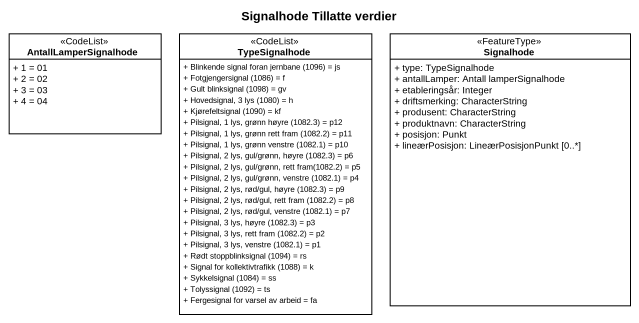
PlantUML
@startuml
title Signalhode Tillatte verdier
hide circle
hide empty members
skinparam classAttributeIconSize 0
class AntallLamperSignalhode <<CodeList>> {
  + 1 = 01
  + 2 = 02
  + 3 = 03
  + 4 = 04
}
class TypeSignalhode <<CodeList>> {
  {field} + Blinkende signal foran jernbane (1096) = js
  {field} + Fotgjengersignal (1086) = f
  {field} + Gult blinksignal (1098) = gv
  {field} + Hovedsignal, 3 lys (1080) = h
  {field} + Kjørefeltsignal (1090) = kf
  {field} + Pilsignal, 1 lys, grønn høyre (1082.3) = p12
  {field} + Pilsignal, 1 lys, grønn rett fram (1082.2) = p11
  {field} + Pilsignal, 1 lys, grønn venstre (1082.1) = p10
  {field} + Pilsignal, 2 lys, gul/grønn, høyre (1082.3) = p6
  {field} + Pilsignal, 2 lys, gul/grønn, rett fram(1082.2) = p5
  {field} + Pilsignal, 2 lys, gul/grønn, venstre (1082.1) = p4
  {field} + Pilsignal, 2 lys, rød/gul, høyre (1082.3) = p9
  {field} + Pilsignal, 2 lys, rød/gul, rett fram (1082.2) = p8
  {field} + Pilsignal, 2 lys, rød/gul, venstre (1082.1) = p7
  {field} + Pilsignal, 3 lys, høyre (1082.3) = p3
  {field} + Pilsignal, 3 lys, rett fram (1082.2) = p2
  {field} + Pilsignal, 3 lys, venstre (1082.1) = p1
  {field} + Rødt stoppblinksignal (1094) = rs
  {field} + Signal for kollektivtrafikk (1088) = k
  {field} + Sykkelsignal (1084) = ss
  {field} + Tolyssignal (1092) = ts
  + Fergesignal for varsel av arbeid = fa
}
class Signalhode <<FeatureType>> {
  + type: TypeSignalhode
  + antallLamper: Antall lamperSignalhode
  + etableringsår: Integer
  + driftsmerking: CharacterString
  + produsent: CharacterString
  + produktnavn: CharacterString
  + posisjon: Punkt
  + lineærPosisjon: LineærPosisjonPunkt [0..*]
}
@enduml
